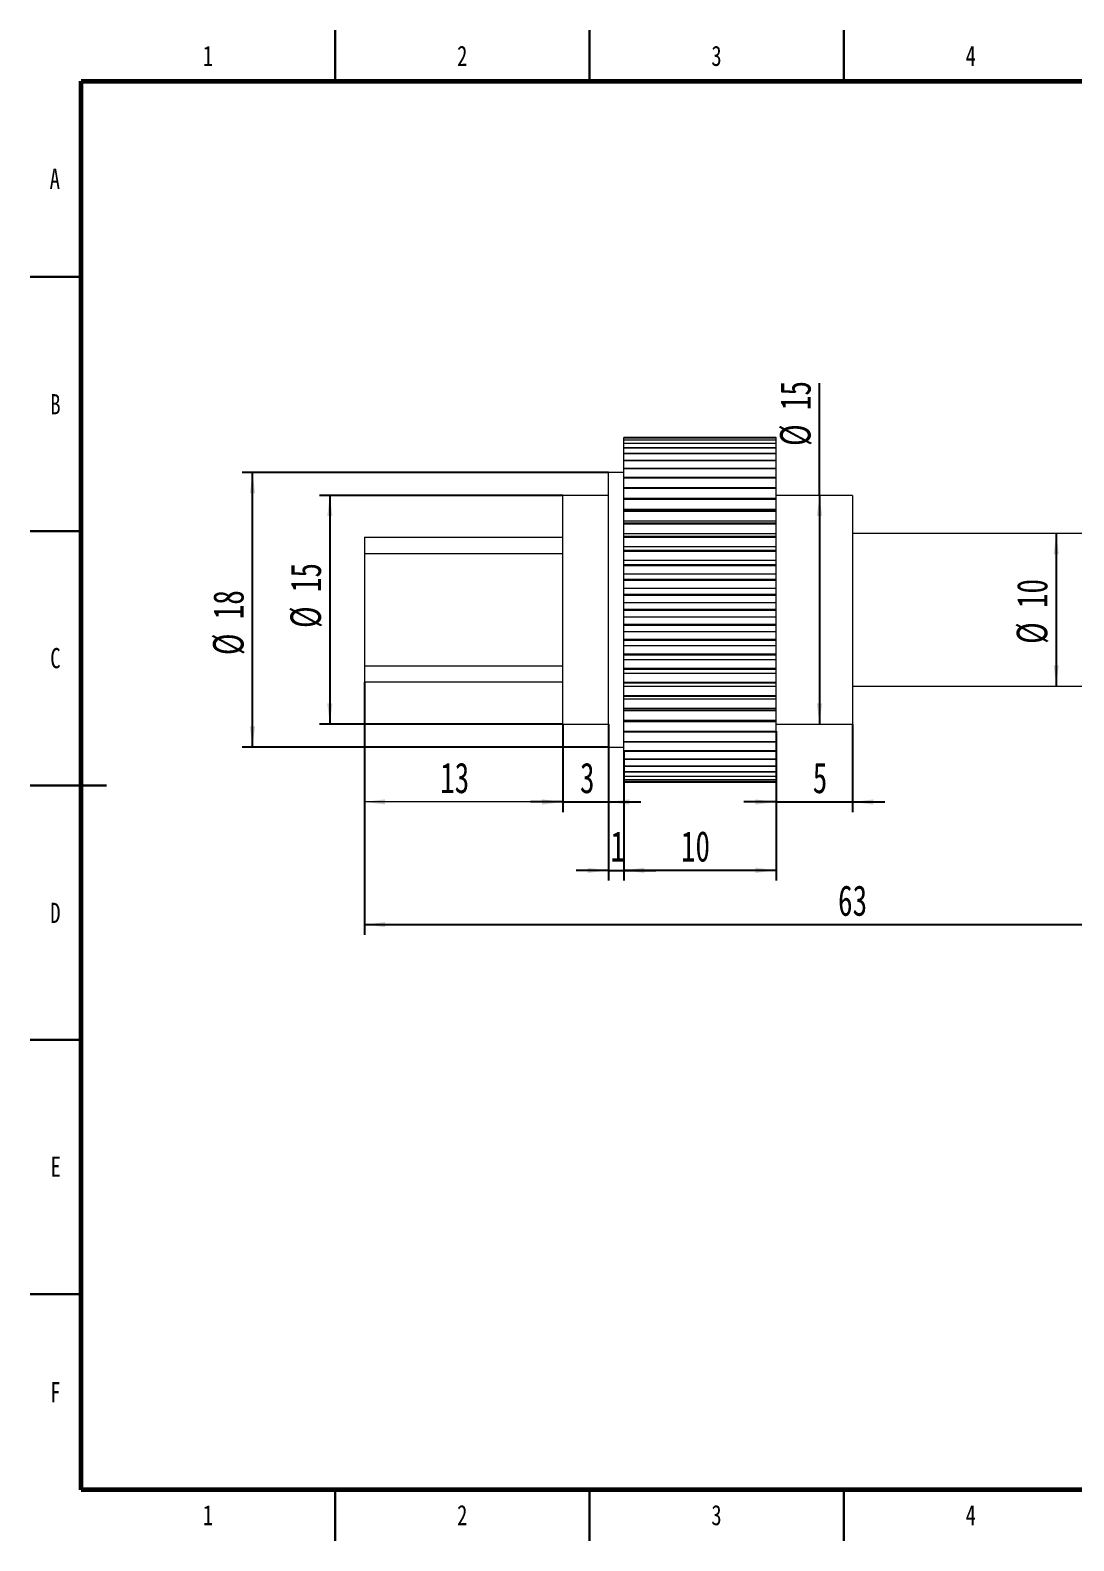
# Paper-space layout '棘轮轴' of a CAD drawing. Header units: millimetres. Extents: x 0 to 420, y 0 to 297.
# Drawn here: x 0 to 205.2, y 0 to 297 of the extents above; entities that cross this region are included whole.
import ezdxf

# ---------------------------------------------------------------- set-up
doc = ezdxf.new("R2010")
doc.units = ezdxf.units.MM
doc.layers.add('10', color=7, linetype='Continuous')
doc.layers.add('细线层', color=4, linetype='Continuous', lineweight=15)
doc.styles.add('SLDTEXTSTYLE4', font='TXT', dxfattribs={"width": 0.7})
doc.styles.add('SLDTEXTSTYLE5', font='TXT', dxfattribs={"width": 0.75})
doc.dimstyles.new('SLDDIMSTYLE14', dxfattribs={"dimtxt": 6, "dimasz": 4.08, "dimexe": 0, "dimexo": 0.0625, "dimgap": 1.5, "dimtad": 2, "dimlfac": 0.333333, "dimrnd": 1e-09, "dimzin": 12, "dimdsep": 46, "dimtxsty": 'SLDTEXTSTYLE4', "dimsah": 1, "dimcen": 0.09, "dimadec": 0, "dimazin": 3, "dimtfac": 1, "dimtofl": 0, "dimtmove": 0, "dimatfit": 3, "dimfxl": 1, "dimfrac": 2, "dimtolj": 1, "dimtzin": 12, "dimarcsym": 0})
doc.dimstyles.new('SLDDIMSTYLE15', dxfattribs={"dimtxt": 6, "dimasz": 4.08, "dimexe": 0, "dimexo": 0.0625, "dimgap": 1.5, "dimtad": 2, "dimlfac": 0.333333, "dimrnd": 1e-09, "dimzin": 12, "dimdsep": 46, "dimtxsty": 'SLDTEXTSTYLE4', "dimsah": 1, "dimcen": 0.09, "dimadec": 0, "dimazin": 3, "dimtfac": 1, "dimtmove": 0, "dimatfit": 0, "dimfxl": 1, "dimfrac": 2, "dimtolj": 1, "dimtzin": 12, "dimarcsym": 0})

# ---------------------------------------------------------------- blocks, each defined once
blk = doc.blocks.new('_D_78')
at = {"layer": '10'}
for p, q in [((65.71, 168.8), (65.71, 119.15)), ((254.71, 168.05), (254.71, 119.15)), ((65.71, 121.15), (254.71, 121.15))]:
    blk.add_line(p, q, dxfattribs=at)
for points in [[(65.71, 121.15), (69.79, 120.64), (69.79, 121.66)], [(254.71, 121.15), (250.63, 121.66), (250.63, 120.64)]]:
    blk.add_solid(points, dxfattribs=at)
at = {"layer": '10', "insert": (158.87, 128.88), "char_height": 6, "attachment_point": 1, "style": 'SLDTEXTSTYLE4'}
blk.add_mtext('63', dxfattribs=at)
blk = doc.blocks.new('_D_80')
at = {"layer": '10'}
for p, q in [((113.71, 156.05), (113.71, 129.81)), ((116.71, 155.36), (116.71, 129.81)), ((113.71, 131.81), (107.36, 131.81)), ((113.71, 131.81), (116.71, 131.81)), ((116.71, 131.81), (123.06, 131.81))]:
    blk.add_line(p, q, dxfattribs=at)
for points in [[(113.71, 131.81), (109.63, 132.31), (109.63, 131.3)], [(116.71, 131.81), (120.79, 131.3), (120.79, 132.31)]]:
    blk.add_solid(points, dxfattribs=at)
at = {"layer": '10', "insert": (114.12, 139.54), "char_height": 6, "attachment_point": 1, "style": 'SLDTEXTSTYLE4'}
blk.add_mtext('1', dxfattribs=at)
blk = doc.blocks.new('_D_81')
at = {"layer": '10'}
for p, q in [((116.71, 149.29), (116.71, 129.82)), ((146.71, 149.29), (146.71, 129.82)), ((146.71, 131.82), (116.71, 131.82))]:
    blk.add_line(p, q, dxfattribs=at)
for points in [[(116.71, 131.82), (120.79, 131.31), (120.79, 132.33)], [(146.71, 131.82), (142.63, 132.33), (142.63, 131.31)]]:
    blk.add_solid(points, dxfattribs=at)
at = {"layer": '10', "insert": (127.97, 139.55), "char_height": 6, "attachment_point": 1, "style": 'SLDTEXTSTYLE4'}
blk.add_mtext('10', dxfattribs=at)
blk = doc.blocks.new('_D_82')
at = {"layer": '10'}
for p, q in [((104.71, 160.55), (104.71, 143.26)), ((113.71, 160.55), (113.71, 143.26)), ((104.71, 145.26), (98.36, 145.26)), ((104.71, 145.26), (113.71, 145.26)), ((113.71, 145.26), (120.06, 145.26))]:
    blk.add_line(p, q, dxfattribs=at)
for points in [[(104.71, 145.26), (100.63, 145.77), (100.63, 144.75)], [(113.71, 145.26), (117.79, 144.75), (117.79, 145.77)]]:
    blk.add_solid(points, dxfattribs=at)
at = {"layer": '10', "insert": (108.12, 153), "char_height": 6, "attachment_point": 1, "style": 'SLDTEXTSTYLE4'}
blk.add_mtext('3', dxfattribs=at)
blk = doc.blocks.new('_D_83')
at = {"layer": '10'}
for p, q in [((161.71, 160.55), (161.71, 143.26)), ((146.71, 159.17), (146.71, 143.26)), ((146.71, 145.26), (140.36, 145.26)), ((146.71, 145.26), (161.71, 145.26)), ((161.71, 145.26), (168.06, 145.26))]:
    blk.add_line(p, q, dxfattribs=at)
for points in [[(146.71, 145.26), (142.63, 145.77), (142.63, 144.75)], [(161.71, 145.26), (165.79, 144.75), (165.79, 145.77)]]:
    blk.add_solid(points, dxfattribs=at)
at = {"layer": '10', "insert": (153.89, 153), "char_height": 6, "attachment_point": 1, "style": 'SLDTEXTSTYLE4'}
blk.add_mtext('5', dxfattribs=at)
blk = doc.blocks.new('_D_84')
at = {"layer": '10'}
blk.add_line((201.76, 198.05), (201.76, 168.05), dxfattribs=at)
for points in [[(201.76, 198.05), (201.26, 193.97), (202.27, 193.97)], [(201.76, 168.05), (202.27, 172.13), (201.26, 172.13)]]:
    blk.add_solid(points, dxfattribs=at)
at = {"layer": '10', "char_height": 6, "attachment_point": 1, "rotation": 90, "style": 'SLDTEXTSTYLE4'}
for s, insert in [('10', (194.03, 183.39)), ('%%c', (194, 176.34))]:
    blk.add_mtext(s, dxfattribs=dict(at, insert=insert))
blk = doc.blocks.new('_D_85')
at = {"layer": '10'}
for q in [(155.21, 227.58), (155.21, 160.55)]:
    blk.add_line((155.21, 205.55), q, dxfattribs=at)
for points in [[(155.21, 205.55), (154.7, 201.47), (155.72, 201.47)], [(155.21, 160.55), (155.72, 164.63), (154.7, 164.63)]]:
    blk.add_solid(points, dxfattribs=at)
at = {"layer": '10', "char_height": 6, "attachment_point": 1, "rotation": 90, "style": 'SLDTEXTSTYLE4'}
for s, insert in [('15', (147.48, 222.31)), ('%%c', (147.45, 215.26))]:
    blk.add_mtext(s, dxfattribs=dict(at, insert=insert))
blk = doc.blocks.new('_D_86')
at = {"layer": '10'}
for p, q in [((113.71, 210.05), (41.71, 210.05)), ((43.71, 156.05), (43.71, 210.05)), ((113.71, 156.05), (41.71, 156.05))]:
    blk.add_line(p, q, dxfattribs=at)
for points in [[(43.71, 210.05), (43.2, 205.97), (44.22, 205.97)], [(43.71, 156.05), (44.22, 160.13), (43.2, 160.13)]]:
    blk.add_solid(points, dxfattribs=at)
at = {"layer": '10', "char_height": 6, "attachment_point": 1, "rotation": 90, "style": 'SLDTEXTSTYLE4'}
for s, insert in [('18', (35.97, 181.19)), ('%%c', (35.95, 174.14))]:
    blk.add_mtext(s, dxfattribs=dict(at, insert=insert))
blk = doc.blocks.new('_D_87')
at = {"layer": '10'}
for p, q in [((104.71, 205.55), (56.92, 205.55)), ((58.92, 205.55), (58.92, 160.55)), ((104.71, 160.55), (56.92, 160.55))]:
    blk.add_line(p, q, dxfattribs=at)
for points in [[(58.92, 205.55), (58.41, 201.47), (59.43, 201.47)], [(58.92, 160.55), (59.43, 164.63), (58.41, 164.63)]]:
    blk.add_solid(points, dxfattribs=at)
at = {"layer": '10', "char_height": 6, "attachment_point": 1, "rotation": 90, "style": 'SLDTEXTSTYLE4'}
for s, insert in [('15', (51.19, 186.52)), ('%%c', (51.16, 179.47))]:
    blk.add_mtext(s, dxfattribs=dict(at, insert=insert))
blk = doc.blocks.new('_D_89')
at = {"layer": '细线层'}
for p, q in [((65.71, 168.8), (65.71, 143.28)), ((104.71, 160.55), (104.71, 143.28)), ((104.71, 145.28), (65.71, 145.28))]:
    blk.add_line(p, q, dxfattribs=at)
for points in [[(65.71, 145.28), (69.79, 144.77), (69.79, 145.79)], [(104.71, 145.28), (100.63, 145.79), (100.63, 144.77)]]:
    blk.add_solid(points, dxfattribs=at)
at = {"layer": '细线层', "insert": (80.62, 153.01), "char_height": 6, "attachment_point": 1, "style": 'SLDTEXTSTYLE4'}
blk.add_mtext('13', dxfattribs=at)

psp = doc.layouts.new('棘轮轴')

# ---------------------------------------------------------------- linework, layer by layer
at = {"color": 7, "linetype": 'Continuous', "lineweight": 30}
for p, q in [((60, 287), (60, 297)), ((110, 287), (110, 297)), ((160, 287), (160, 297)), ((10, 248.5), (0, 248.5)), ((10, 198.5), (0, 198.5)), ((0, 148.5), (15, 148.5)), ((10, 148.5), (0, 148.5)), ((10, 98.5), (0, 98.5)), ((10, 48.5), (0, 48.5)), ((60, 10), (60, 0)), ((110, 10), (110, 0)), ((160, 10), (160, 0))]:
    psp.add_line(p, q, dxfattribs=at)
at = {"color": 7, "linetype": 'Continuous', "lineweight": 60}
for p, q in [((10, 10), (10, 287)), ((10, 287), (410, 287)), ((410, 10), (10, 10))]:
    psp.add_line(p, q, dxfattribs=at)
at = {"color": 7, "linetype": 'Continuous', "lineweight": 15}
for p, q in [((146.70783, 216.94706), (116.70783, 216.94706)), ((116.70783, 216.94679), (116.70783, 216.94706)), ((146.70783, 216.94679), (116.70783, 216.94679)), ((116.70783, 216.82979), (116.70783, 216.94679)), ((116.70783, 216.82979), (146.70783, 216.82979)), ((116.70783, 216.80578), (116.70783, 216.82979)), ((146.70783, 216.94679), (146.70783, 216.94706)), ((146.70783, 216.82979), (146.70783, 216.94679)), ((146.70783, 216.80578), (146.70783, 216.82979)), ((146.70783, 216.80578), (116.70783, 216.80578)), ((116.70783, 216.45568), (116.70783, 216.80578)), ((116.70783, 216.45568), (146.70783, 216.45568)), ((116.70783, 216.40786), (116.70783, 216.45568)), ((146.70783, 216.40786), (116.70783, 216.40786)), ((116.70783, 215.82732), (116.70783, 216.40786)), ((116.70783, 215.82732), (146.70783, 215.82732)), ((116.70783, 215.75604), (116.70783, 215.82732)), ((146.70783, 215.75604), (116.70783, 215.75604)), ((116.70783, 214.94948), (116.70783, 215.75604)), ((116.70783, 214.94948), (146.70783, 214.94948)), ((116.70783, 214.85528), (116.70783, 214.94948)), ((146.70783, 214.85528), (116.70783, 214.85528)), ((116.70783, 213.82884), (116.70783, 214.85528)), ((146.70783, 216.45568), (146.70783, 216.80578)), ((146.70783, 216.40786), (146.70783, 216.45568)), ((146.70783, 215.82732), (146.70783, 216.40786)), ((146.70783, 215.75604), (146.70783, 215.82732)), ((146.70783, 214.94948), (146.70783, 215.75604)), ((146.70783, 214.85528), (146.70783, 214.94948)), ((146.70783, 213.82884), (146.70783, 214.85528)), ((116.70783, 213.82884), (146.70783, 213.82884)), ((116.70783, 213.71245), (116.70783, 213.82884)), ((146.70783, 213.71245), (116.70783, 213.71245)), ((116.70783, 212.47394), (116.70783, 213.71245)), ((116.70783, 212.47394), (146.70783, 212.47394)), ((116.70783, 212.33623), (116.70783, 212.47394)), ((146.70783, 212.33623), (116.70783, 212.33623)), ((116.70783, 210.89507), (116.70783, 212.33623)), ((116.70783, 210.89507), (146.70783, 210.89507)), ((116.70783, 210.7371), (116.70783, 210.89507)), ((146.70783, 213.71245), (146.70783, 213.82884)), ((146.70783, 212.47394), (146.70783, 213.71245)), ((146.70783, 212.33623), (146.70783, 212.47394)), ((146.70783, 210.89507), (146.70783, 212.33623)), ((146.70783, 210.7371), (146.70783, 210.89507)), ((116.70783, 210.04706), (113.70783, 210.04706)), ((113.70783, 156.04706), (113.70783, 210.04706)), ((146.70783, 210.7371), (116.70783, 210.7371)), ((116.70783, 209.10427), (116.70783, 210.7371)), ((116.70783, 209.10427), (146.70783, 209.10427)), ((116.70783, 208.92724), (116.70783, 209.10427)), ((146.70783, 208.92724), (116.70783, 208.92724)), ((116.70783, 207.11516), (116.70783, 208.92724)), ((146.70783, 209.10427), (146.70783, 210.7371)), ((146.70783, 208.92724), (146.70783, 209.10427)), ((146.70783, 207.11516), (146.70783, 208.92724)), ((113.70783, 205.54706), (104.70782, 205.54706)), ((104.70782, 205.54706), (104.70782, 183.04706)), ((116.70783, 207.11516), (146.70783, 207.11516)), ((116.70783, 206.92041), (116.70783, 207.11516)), ((146.70783, 206.92041), (116.70783, 206.92041)), ((116.70783, 205.0256), (116.70783, 206.92041)), ((116.70783, 205.0256), (146.70783, 205.0256)), ((116.70783, 204.94287), (116.70783, 205.0256)), ((116.70783, 204.94287), (146.70783, 204.94287)), ((116.70783, 204.7319), (116.70783, 204.94287)), ((146.70783, 206.92041), (146.70783, 207.11516)), ((146.70783, 205.0256), (146.70783, 206.92041)), ((161.70783, 205.54706), (146.70783, 205.54706)), ((146.70783, 204.94287), (146.70783, 205.0256)), ((146.70783, 204.7319), (146.70783, 204.94287)), ((161.70783, 205.54706), (161.70783, 183.04706)), ((146.70783, 204.7319), (116.70783, 204.7319)), ((116.70783, 202.8515), (116.70783, 204.7319)), ((116.70783, 202.8515), (146.70783, 202.8515)), ((116.70783, 202.60395), (116.70783, 202.8515)), ((116.70783, 202.60395), (146.70783, 202.60395)), ((116.70783, 202.37834), (116.70783, 202.60395)), ((146.70783, 202.37834), (116.70783, 202.37834)), ((116.70783, 200.52668), (116.70783, 202.37834)), ((146.70783, 202.8515), (146.70783, 204.7319)), ((146.70783, 202.60395), (146.70783, 202.8515)), ((146.70783, 202.37834), (146.70783, 202.60395)), ((146.70783, 200.52668), (146.70783, 202.37834)), ((116.70783, 200.52668), (146.70783, 200.52668)), ((116.70783, 200.11618), (116.70783, 200.52668)), ((116.70783, 200.11618), (146.70783, 200.11618)), ((116.70783, 199.87767), (116.70783, 200.11618)), ((146.70783, 199.87767), (116.70783, 199.87767)), ((116.70783, 198.06883), (116.70783, 199.87767)), ((146.70783, 200.11618), (146.70783, 200.52668)), ((146.70783, 199.87767), (146.70783, 200.11618)), ((146.70783, 198.06883), (146.70783, 199.87767)), ((65.70782, 197.29706), (104.70782, 197.29706)), ((65.70782, 197.29706), (65.70782, 194.04422)), ((116.70783, 198.06883), (146.70783, 198.06883)), ((116.70783, 197.49851), (116.70783, 198.06883)), ((116.70783, 197.49851), (146.70783, 197.49851)), ((116.70783, 197.2489), (116.70783, 197.49851)), ((146.70783, 197.2489), (116.70783, 197.2489)), ((116.70783, 195.49666), (116.70783, 197.2489)), ((146.70783, 197.49851), (146.70783, 198.06883)), ((146.70783, 197.2489), (146.70783, 197.49851)), ((146.70783, 195.49666), (146.70783, 197.2489)), ((254.70782, 198.04706), (161.70783, 198.04706)), ((104.70782, 194.04422), (65.70782, 194.04422)), ((65.70782, 194.04422), (65.70782, 172.0499)), ((116.70783, 195.49666), (146.70783, 195.49666)), ((116.70783, 194.77085), (116.70783, 195.49666)), ((116.70783, 194.77085), (146.70783, 194.77085)), ((116.70783, 194.51205), (116.70783, 194.77085)), ((146.70783, 194.51205), (116.70783, 194.51205)), ((116.70783, 192.82973), (116.70783, 194.51205)), ((146.70783, 194.77085), (146.70783, 195.49666)), ((146.70783, 194.51205), (146.70783, 194.77085)), ((146.70783, 192.82973), (146.70783, 194.51205)), ((116.70783, 192.82973), (146.70783, 192.82973)), ((116.70783, 191.95397), (116.70783, 192.82973)), ((116.70783, 191.95397), (146.70783, 191.95397)), ((116.70783, 191.68794), (116.70783, 191.95397)), ((146.70783, 191.68794), (116.70783, 191.68794)), ((116.70783, 190.08835), (116.70783, 191.68794)), ((116.70783, 190.08835), (146.70783, 190.08835)), ((116.70783, 189.0693), (116.70783, 190.08835)), ((146.70783, 191.95397), (146.70783, 192.82973)), ((146.70783, 191.68794), (146.70783, 191.95397)), ((146.70783, 190.08835), (146.70783, 191.68794)), ((146.70783, 189.0693), (146.70783, 190.08835)), ((116.70783, 189.0693), (146.70783, 189.0693)), ((116.70783, 188.79807), (116.70783, 189.0693)), ((146.70783, 188.79807), (116.70783, 188.79807)), ((116.70783, 187.29339), (116.70783, 188.79807)), ((116.70783, 187.29339), (146.70783, 187.29339)), ((116.70783, 186.1388), (116.70783, 187.29339)), ((146.70783, 188.79807), (146.70783, 189.0693)), ((146.70783, 187.29339), (146.70783, 188.79807)), ((146.70783, 186.1388), (146.70783, 187.29339)), ((116.70783, 186.1388), (146.70783, 186.1388)), ((116.70783, 185.86444), (116.70783, 186.1388)), ((146.70783, 185.86444), (116.70783, 185.86444)), ((116.70783, 184.46611), (116.70783, 185.86444)), ((116.70783, 184.46611), (146.70783, 184.46611)), ((116.70783, 183.18477), (116.70783, 184.46611)), ((146.70783, 185.86444), (146.70783, 186.1388)), ((146.70783, 184.46611), (146.70783, 185.86444)), ((146.70783, 183.18477), (146.70783, 184.46611)), ((104.70782, 183.04706), (104.70782, 160.54706)), ((116.70783, 183.18477), (146.70783, 183.18477)), ((116.70783, 182.90936), (116.70783, 183.18477)), ((146.70783, 182.90936), (116.70783, 182.90936)), ((116.70783, 181.62802), (116.70783, 182.90936)), ((146.70783, 181.62802), (116.70783, 181.62802)), ((116.70783, 180.22969), (116.70783, 181.62802)), ((146.70783, 182.90936), (146.70783, 183.18477)), ((146.70783, 181.62802), (146.70783, 182.90936)), ((146.70783, 180.22969), (146.70783, 181.62802)), ((161.70783, 183.04706), (161.70783, 160.54706)), ((116.70783, 180.22969), (146.70783, 180.22969)), ((116.70783, 179.95533), (116.70783, 180.22969)), ((146.70783, 179.95533), (116.70783, 179.95533)), ((116.70783, 178.80074), (116.70783, 179.95533)), ((116.70783, 178.80074), (146.70783, 178.80074)), ((116.70783, 177.29605), (116.70783, 178.80074)), ((146.70783, 179.95533), (146.70783, 180.22969)), ((146.70783, 178.80074), (146.70783, 179.95533)), ((146.70783, 177.29605), (146.70783, 178.80074)), ((116.70783, 177.29605), (146.70783, 177.29605)), ((116.70783, 177.02482), (116.70783, 177.29605)), ((146.70783, 177.02482), (116.70783, 177.02482)), ((116.70783, 176.00577), (116.70783, 177.02482)), ((116.70783, 176.00577), (146.70783, 176.00577)), ((116.70783, 174.40618), (116.70783, 176.00577)), ((146.70783, 177.02482), (146.70783, 177.29605)), ((146.70783, 176.00577), (146.70783, 177.02482)), ((146.70783, 174.40618), (146.70783, 176.00577)), ((116.70783, 174.40618), (146.70783, 174.40618)), ((116.70783, 174.14016), (116.70783, 174.40618)), ((146.70783, 174.14016), (116.70783, 174.14016)), ((116.70783, 173.2644), (116.70783, 174.14016)), ((116.70783, 173.2644), (146.70783, 173.2644)), ((116.70783, 171.58208), (116.70783, 173.2644)), ((146.70783, 174.14016), (146.70783, 174.40618)), ((146.70783, 173.2644), (146.70783, 174.14016)), ((146.70783, 171.58208), (146.70783, 173.2644)), ((65.70782, 172.0499), (104.70782, 172.0499)), ((65.70782, 172.0499), (65.70782, 168.79706)), ((116.70783, 171.58208), (146.70783, 171.58208)), ((116.70783, 171.32327), (116.70783, 171.58208)), ((146.70783, 171.32327), (116.70783, 171.32327)), ((116.70783, 170.59747), (116.70783, 171.32327)), ((116.70783, 170.59747), (146.70783, 170.59747)), ((116.70783, 168.84523), (116.70783, 170.59747)), ((146.70783, 171.32327), (146.70783, 171.58208)), ((146.70783, 170.59747), (146.70783, 171.32327)), ((146.70783, 168.84523), (146.70783, 170.59747)), ((104.70782, 168.79706), (65.70782, 168.79706)), ((116.70783, 168.84523), (146.70783, 168.84523)), ((116.70783, 168.59562), (116.70783, 168.84523)), ((146.70783, 168.59562), (116.70783, 168.59562)), ((116.70783, 168.02529), (116.70783, 168.59562)), ((116.70783, 168.02529), (146.70783, 168.02529)), ((116.70783, 166.21646), (116.70783, 168.02529)), ((146.70783, 168.59562), (146.70783, 168.84523)), ((146.70783, 168.02529), (146.70783, 168.59562)), ((146.70783, 166.21646), (146.70783, 168.02529)), ((161.70783, 168.04706), (254.70782, 168.04706)), ((116.70783, 166.21646), (146.70783, 166.21646)), ((116.70783, 165.97795), (116.70783, 166.21646)), ((146.70783, 165.97795), (116.70783, 165.97795)), ((116.70783, 165.56744), (116.70783, 165.97795)), ((116.70783, 165.56744), (146.70783, 165.56744)), ((116.70783, 163.71579), (116.70783, 165.56744)), ((116.70783, 163.71579), (146.70783, 163.71579)), ((116.70783, 163.49018), (116.70783, 163.71579)), ((146.70783, 163.49018), (116.70783, 163.49018)), ((116.70783, 163.24262), (116.70783, 163.49018)), ((146.70783, 165.97795), (146.70783, 166.21646)), ((146.70783, 165.56744), (146.70783, 165.97795)), ((146.70783, 163.71579), (146.70783, 165.56744)), ((146.70783, 163.49018), (146.70783, 163.71579)), ((146.70783, 163.24262), (146.70783, 163.49018)), ((104.70782, 160.54706), (113.70783, 160.54706)), ((116.70783, 163.24262), (146.70783, 163.24262)), ((116.70783, 161.36223), (116.70783, 163.24262)), ((116.70783, 161.36223), (146.70783, 161.36223)), ((116.70783, 161.15125), (116.70783, 161.36223)), ((146.70783, 161.15125), (116.70783, 161.15125)), ((116.70783, 161.06852), (116.70783, 161.15125)), ((116.70783, 161.06852), (146.70783, 161.06852)), ((116.70783, 159.17371), (116.70783, 161.06852)), ((146.70783, 161.36223), (146.70783, 163.24262)), ((146.70783, 161.15125), (146.70783, 161.36223)), ((146.70783, 161.06852), (146.70783, 161.15125)), ((146.70783, 159.17371), (146.70783, 161.06852)), ((146.70783, 160.54706), (161.70783, 160.54706)), ((116.70783, 159.17371), (146.70783, 159.17371)), ((116.70783, 158.97897), (116.70783, 159.17371)), ((146.70783, 158.97897), (116.70783, 158.97897)), ((116.70783, 157.16689), (116.70783, 158.97897)), ((146.70783, 158.97897), (146.70783, 159.17371)), ((146.70783, 157.16689), (146.70783, 158.97897)), ((113.70783, 156.04706), (116.70783, 156.04706)), ((116.70783, 157.16689), (146.70783, 157.16689)), ((116.70783, 156.98986), (116.70783, 157.16689)), ((146.70783, 156.98986), (116.70783, 156.98986)), ((116.70783, 155.35702), (116.70783, 156.98986)), ((116.70783, 155.35702), (146.70783, 155.35702)), ((116.70783, 155.19905), (116.70783, 155.35702)), ((146.70783, 155.19905), (116.70783, 155.19905)), ((116.70783, 153.7579), (116.70783, 155.19905)), ((146.70783, 156.98986), (146.70783, 157.16689)), ((146.70783, 155.35702), (146.70783, 156.98986)), ((146.70783, 155.19905), (146.70783, 155.35702)), ((146.70783, 153.7579), (146.70783, 155.19905)), ((116.70783, 153.7579), (146.70783, 153.7579)), ((116.70783, 153.62019), (116.70783, 153.7579)), ((146.70783, 153.62019), (116.70783, 153.62019)), ((116.70783, 152.38168), (116.70783, 153.62019)), ((116.70783, 152.38168), (146.70783, 152.38168)), ((116.70783, 152.26529), (116.70783, 152.38168)), ((146.70783, 152.26529), (116.70783, 152.26529)), ((116.70783, 151.23884), (116.70783, 152.26529)), ((146.70783, 153.62019), (146.70783, 153.7579)), ((146.70783, 152.38168), (146.70783, 153.62019)), ((146.70783, 152.26529), (146.70783, 152.38168)), ((146.70783, 151.23884), (146.70783, 152.26529)), ((116.70783, 151.23884), (146.70783, 151.23884)), ((116.70783, 151.14465), (116.70783, 151.23884)), ((146.70783, 151.14465), (116.70783, 151.14465)), ((116.70783, 150.33809), (116.70783, 151.14465)), ((116.70783, 150.33809), (146.70783, 150.33809)), ((116.70783, 150.26681), (116.70783, 150.33809)), ((146.70783, 150.26681), (116.70783, 150.26681)), ((116.70783, 149.68627), (116.70783, 150.26681)), ((116.70783, 149.68627), (146.70783, 149.68627)), ((116.70783, 149.63844), (116.70783, 149.68627)), ((146.70783, 149.63844), (116.70783, 149.63844)), ((116.70783, 149.28835), (116.70783, 149.63844)), ((116.70783, 149.28835), (146.70783, 149.28835)), ((116.70783, 149.26434), (116.70783, 149.28835)), ((146.70783, 149.26434), (116.70783, 149.26434)), ((116.70783, 149.14734), (116.70783, 149.26434)), ((116.70783, 149.14734), (146.70783, 149.14734)), ((116.70783, 149.14706), (116.70783, 149.14734)), ((116.70783, 149.14706), (146.70783, 149.14706)), ((146.70783, 151.14465), (146.70783, 151.23884)), ((146.70783, 150.33809), (146.70783, 151.14465)), ((146.70783, 150.26681), (146.70783, 150.33809)), ((146.70783, 149.68627), (146.70783, 150.26681)), ((146.70783, 149.63844), (146.70783, 149.68627)), ((146.70783, 149.28835), (146.70783, 149.63844)), ((146.70783, 149.26434), (146.70783, 149.28835)), ((146.70783, 149.14734), (146.70783, 149.26434)), ((146.70783, 149.14706), (146.70783, 149.14734))]:
    psp.add_line(p, q, dxfattribs=at)

# ---------------------------------------------------------------- texts
at = {"color": 7, "linetype": 'Continuous', "lineweight": 0, "char_height": 3.96875, "attachment_point": 2, "style": 'SLDTEXTSTYLE5'}
for s, insert in [('1', (34.96004, 293.94391)), ('2', (84.96004, 293.94391)), ('3', (134.96004, 293.94391)), ('4', (184.96004, 293.94391)), ('A', (4.83969, 269.78056)), ('B', (4.9706, 225.44391)), ('C', (4.95866, 175.53056)), ('D', (4.95269, 125.44391)), ('E', (5.00781, 75.53056)), ('F', (4.95774, 31.19391)), ('1', (34.96004, 7.03056)), ('2', (84.96004, 7.03056)), ('3', (134.96004, 7.03056)), ('4', (184.96004, 7.03056))]:
    psp.add_mtext(s, dxfattribs=dict(at, insert=insert))

# ---------------------------------------------------------------- dimensions: what is measured, and where the dimension line sits
at = {"layer": '10'}
for base, p1, p2, picture, middle in [((155.211, 160.54706), (161.70783, 205.54706), (161.70783, 160.54706), '_D_85', (155.211, 221.41547)), ((43.70783, 210.04706), (113.70783, 156.04706), (113.70783, 210.04706), '_D_86', (43.70783, 180.29157)), ((58.9222, 160.54706), (104.70783, 205.54706), (104.70783, 160.54706), '_D_87', (58.9222, 185.6307)), ((201.76355, 168.04706), (161.70783, 198.04706), (161.70783, 168.04706), '_D_84', (201.76355, 182.49525))]:
    dim = psp.add_linear_dim(base=base, p1=p1, p2=p2, angle=90, text='%%c<>', dimstyle='SLDDIMSTYLE14', dxfattribs=at)
    dim.commit()
    dim.dimension.update_dxf_attribs({"geometry": picture, "text_midpoint": middle, "dimtype": 160})
for base, p1, p2, dimstyle, picture, middle in [((254.70783, 121.14706), (65.70783, 168.79706), (254.70783, 168.04706), 'SLDDIMSTYLE14', '_D_78', (161.5017, 121.14706)), ((113.70783, 145.2618), (104.70783, 160.54706), (113.70783, 160.54706), 'SLDDIMSTYLE15', '_D_82', (109.43257, 145.2618)), ((161.70783, 145.2618), (146.70783, 159.17371), (161.70783, 160.54706), 'SLDDIMSTYLE15', '_D_83', (155.211, 145.2618)), ((116.70783, 131.80593), (113.70783, 156.04706), (116.70783, 155.35702), 'SLDDIMSTYLE15', '_D_80', (115.43575, 131.80593)), ((116.70783, 131.81821), (146.70783, 149.28834), (116.70783, 149.28834), 'SLDDIMSTYLE14', '_D_81', (130.59839, 131.81821))]:
    dim = psp.add_linear_dim(base=base, p1=p1, p2=p2, dimstyle=dimstyle, dxfattribs=at)
    dim.commit()
    dim.dimension.update_dxf_attribs({"geometry": picture, "text_midpoint": middle, "dimtype": 160})
at = {"layer": '细线层'}
dim = psp.add_linear_dim(base=(65.70783, 145.28022), p1=(104.70783, 160.54706), p2=(65.70783, 168.79706), dimstyle='SLDDIMSTYLE14', dxfattribs=at)
dim.commit()
dim.dimension.update_dxf_attribs({"geometry": '_D_89', "text_midpoint": (83.25613, 145.28022), "dimtype": 160})

doc.saveas('drawing.dxf')
